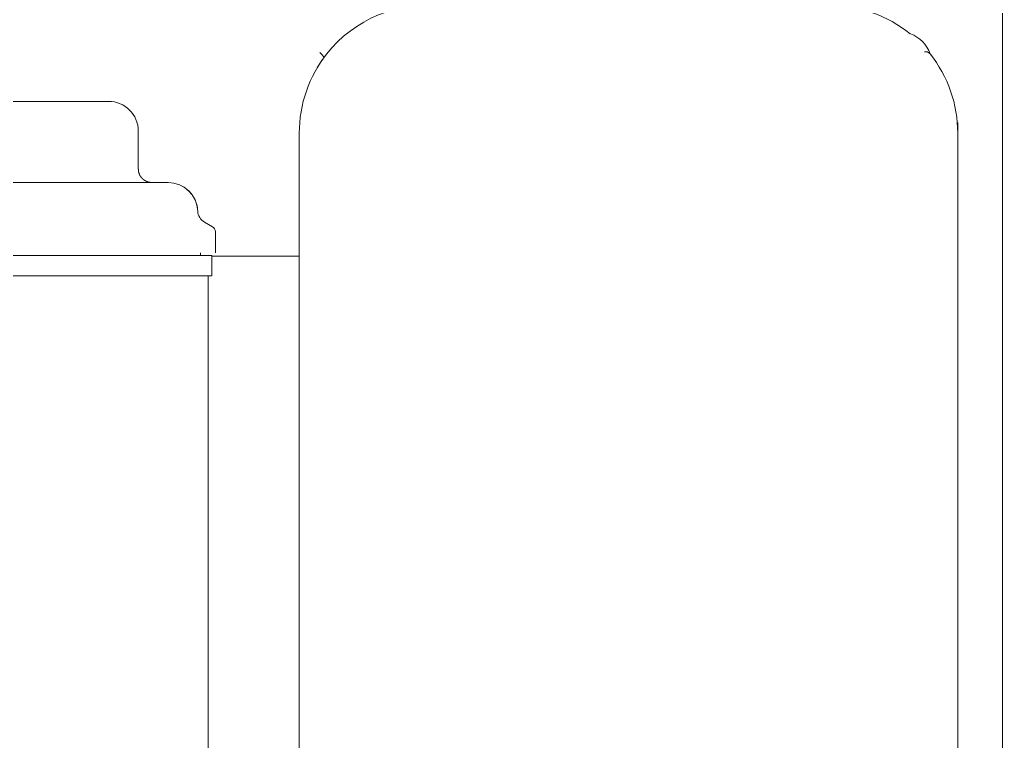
# Model space of a CAD drawing. Header units: millimetres. Extents: x 5194 to 16594, y 329 to 7592.
# Drawn here: x 10333.5 to 10696.9, y 3775.4 to 4042.4 of the extents above; entities that cross this region are included whole.
import ezdxf

# ---------------------------------------------------------------- set-up
doc = ezdxf.new("R2010")
doc.units = ezdxf.units.MM
doc.header["$MEASUREMENT"] = 0
doc.layers.add('PDF_Geometry', color=7, linetype='Continuous', true_color=0x231f20)

msp = doc.modelspace()

# ---------------------------------------------------------------- linework, layer by layer
at = {"layer": 'PDF_Geometry', "color": 0, "lineweight": 9}
for p, q in [((10696.89, 4340.16), (10696.89, 3770.17)), ((10696.89, 3770.17), (10696.89, 4307.17)), ((10310.41, 4012.18), (10366.39, 4012.18)), ((10680.4, 3747.92), (10680.4, 4004.32)), ((10377.39, 4001.18), (10377.39, 3987.17)), ((10436.9, 4000.43), (10436.9, 3953.23)), ((10377.39, 3987.18), (10377.39, 3987.16)), ((10377.39, 3987.16), (10377.39, 3987.13)), ((10377.39, 3987.13), (10377.39, 3987.11)), ((10377.39, 3987.11), (10377.39, 3987.09)), ((10377.39, 3987.09), (10377.41, 3987.07)), ((10377.41, 3987.07), (10377.41, 3987.04)), ((10377.41, 3987.04), (10377.41, 3987.02)), ((10377.41, 3987.02), (10377.41, 3987)), ((10377.41, 3987), (10377.41, 3986.98)), ((10377.41, 3986.84), (10377.41, 3986.82)), ((10377.41, 3986.82), (10377.41, 3986.8)), ((10377.41, 3986.8), (10377.43, 3986.8)), ((10377.43, 3986.8), (10377.43, 3986.77)), ((10377.43, 3986.5), (10377.43, 3986.48)), ((10377.43, 3986.48), (10377.45, 3986.48)), ((10377.45, 3986.48), (10377.45, 3986.46)), ((10377.45, 3986.46), (10377.45, 3986.44)), ((10377.45, 3986.44), (10377.45, 3986.41)), ((10377.45, 3986.41), (10377.45, 3986.39)), ((10377.45, 3986.39), (10377.45, 3986.37)), ((10377.45, 3986.37), (10377.48, 3986.37)), ((10377.48, 3986.37), (10377.48, 3986.35)), ((10377.48, 3986.19), (10377.48, 3986.17)), ((10377.48, 3986.17), (10377.5, 3986.17)), ((10377.5, 3986.17), (10377.5, 3986.14)), ((10377.5, 3986.14), (10377.5, 3986.12)), ((10377.5, 3986.12), (10377.52, 3986.1)), ((10377.52, 3986.1), (10377.52, 3986.08)), ((10377.52, 3986.08), (10377.52, 3986.05)), ((10377.52, 3986.05), (10377.52, 3986.03)), ((10377.52, 3986.03), (10377.52, 3986.01)), ((10377.52, 3986.01), (10377.52, 3985.99)), ((10377.52, 3985.99), (10377.52, 3985.96)), ((10377.52, 3985.96), (10377.52, 3985.94)), ((10377.52, 3985.94), (10377.57, 3985.94)), ((10377.57, 3985.94), (10377.57, 3985.92)), ((10377.57, 3985.92), (10377.57, 3985.9)), ((10377.57, 3985.9), (10377.57, 3985.87)), ((10377.57, 3985.87), (10377.57, 3985.85)), ((10377.57, 3985.85), (10377.57, 3985.83)), ((10377.57, 3985.83), (10377.59, 3985.81)), ((10377.59, 3985.81), (10377.59, 3985.78)), ((10377.59, 3985.78), (10377.61, 3985.76)), ((10377.61, 3985.76), (10377.61, 3985.74)), ((10377.61, 3985.74), (10377.61, 3985.72)), ((10377.61, 3985.72), (10377.61, 3985.69)), ((10377.61, 3985.69), (10377.61, 3985.67)), ((10377.61, 3985.67), (10377.63, 3985.67)), ((10377.63, 3985.67), (10377.63, 3985.65)), ((10377.63, 3985.65), (10377.63, 3985.63)), ((10377.63, 3985.63), (10377.66, 3985.63)), ((10377.66, 3985.63), (10377.66, 3985.6)), ((10377.66, 3985.6), (10377.66, 3985.58)), ((10377.66, 3985.58), (10377.66, 3985.56)), ((10377.66, 3985.56), (10377.66, 3985.54)), ((10377.66, 3985.54), (10377.68, 3985.51)), ((10377.68, 3985.51), (10377.68, 3985.49)), ((10377.68, 3985.49), (10377.7, 3985.49)), ((10377.7, 3985.49), (10377.7, 3985.47)), ((10377.7, 3985.47), (10377.7, 3985.45)), ((10377.7, 3985.45), (10377.7, 3985.42)), ((10377.7, 3985.42), (10377.7, 3985.4)), ((10377.7, 3985.4), (10377.75, 3985.4)), ((10377.75, 3985.4), (10377.75, 3985.38)), ((10377.75, 3985.38), (10377.75, 3985.36)), ((10377.75, 3985.36), (10377.75, 3985.33)), ((10377.75, 3985.33), (10377.77, 3985.31)), ((10377.77, 3985.31), (10377.79, 3985.29)), ((10377.79, 3985.29), (10377.79, 3985.27)), ((10377.79, 3985.27), (10377.79, 3985.24)), ((10377.79, 3985.24), (10377.79, 3985.22)), ((10377.79, 3985.22), (10377.81, 3985.2)), ((10377.81, 3985.2), (10377.81, 3985.18)), ((10377.81, 3985.18), (10377.84, 3985.18)), ((10377.84, 3985.18), (10377.84, 3985.15)), ((10377.84, 3985.15), (10377.84, 3985.13)), ((10377.84, 3985.13), (10377.86, 3985.11)), ((10377.86, 3985.11), (10377.86, 3985.09)), ((10377.86, 3985.09), (10377.86, 3985.06)), ((10377.86, 3985.06), (10377.86, 3985.04)), ((10377.86, 3985.04), (10377.86, 3985.02)), ((10377.86, 3985.02), (10377.9, 3985)), ((10377.9, 3985), (10377.9, 3984.97)), ((10377.9, 3984.97), (10377.9, 3984.95)), ((10377.9, 3984.95), (10377.9, 3984.93)), ((10377.9, 3984.93), (10377.9, 3984.91)), ((10377.9, 3984.91), (10377.95, 3984.88)), ((10377.95, 3984.88), (10377.95, 3984.86)), ((10377.95, 3984.86), (10377.95, 3984.84)), ((10377.95, 3984.84), (10377.97, 3984.84)), ((10377.97, 3984.84), (10377.97, 3984.82)), ((10377.97, 3984.82), (10377.99, 3984.82)), ((10377.99, 3984.82), (10377.99, 3984.79)), ((10377.99, 3984.79), (10377.99, 3984.77)), ((10377.99, 3984.77), (10377.99, 3984.75)), ((10377.99, 3984.75), (10378.02, 3984.75)), ((10378.02, 3984.75), (10378.04, 3984.73)), ((10378.04, 3984.73), (10378.04, 3984.7)), ((10378.04, 3984.7), (10378.04, 3984.68)), ((10378.04, 3984.68), (10378.06, 3984.66)), ((10378.06, 3984.66), (10378.06, 3984.64)), ((10378.06, 3984.64), (10378.08, 3984.64)), ((10378.08, 3984.64), (10378.08, 3984.61)), ((10378.08, 3984.61), (10378.08, 3984.59)), ((10378.08, 3984.59), (10378.13, 3984.59)), ((10378.13, 3984.59), (10378.13, 3984.57)), ((10378.13, 3984.57), (10378.13, 3984.55)), ((10378.13, 3984.55), (10378.15, 3984.52)), ((10378.15, 3984.52), (10378.17, 3984.5)), ((10378.17, 3984.5), (10378.17, 3984.48)), ((10378.17, 3984.48), (10378.17, 3984.46)), ((10378.17, 3984.46), (10378.2, 3984.46)), ((10378.2, 3984.46), (10378.2, 3984.44)), ((10378.2, 3984.44), (10378.22, 3984.41)), ((10378.22, 3984.41), (10378.22, 3984.39)), ((10378.22, 3984.39), (10378.24, 3984.39)), ((10378.24, 3984.39), (10378.24, 3984.37)), ((10378.24, 3984.37), (10378.26, 3984.37)), ((10378.26, 3984.37), (10378.26, 3984.35)), ((10378.26, 3984.35), (10378.26, 3984.32)), ((10378.26, 3984.32), (10378.31, 3984.32)), ((10378.31, 3984.32), (10378.31, 3984.3)), ((10378.31, 3984.3), (10378.31, 3984.28)), ((10378.31, 3984.28), (10378.33, 3984.26)), ((10378.33, 3984.26), (10378.35, 3984.26)), ((10378.35, 3984.26), (10378.35, 3984.23)), ((10378.35, 3984.23), (10378.35, 3984.21)), ((10378.35, 3984.21), (10378.38, 3984.21)), ((10378.38, 3984.21), (10378.4, 3984.19)), ((10378.4, 3984.19), (10378.4, 3984.17)), ((10378.4, 3984.17), (10378.4, 3984.14)), ((10378.4, 3984.14), (10378.42, 3984.14)), ((10378.42, 3984.14), (10378.44, 3984.12)), ((10378.44, 3984.12), (10378.44, 3984.1)), ((10378.44, 3984.1), (10378.44, 3984.08)), ((10378.44, 3984.08), (10378.49, 3984.08)), ((10378.49, 3984.08), (10378.49, 3984.05)), ((10378.49, 3984.05), (10378.49, 3984.03)), ((10378.49, 3984.03), (10378.51, 3984.03)), ((10378.51, 3984.03), (10378.53, 3984.03)), ((10378.53, 3984.03), (10378.53, 3984.01)), ((10378.53, 3984.01), (10378.53, 3983.99)), ((10378.53, 3983.99), (10378.56, 3983.96)), ((10378.56, 3983.96), (10378.58, 3983.96)), ((10378.58, 3983.96), (10378.58, 3983.94)), ((10378.58, 3983.94), (10378.6, 3983.92)), ((10378.6, 3983.92), (10378.6, 3983.9)), ((10378.6, 3983.9), (10378.62, 3983.9)), ((10378.62, 3983.9), (10378.67, 3983.87)), ((10378.67, 3983.87), (10378.67, 3983.85)), ((10378.67, 3983.85), (10378.69, 3983.83)), ((10378.69, 3983.83), (10378.71, 3983.83)), ((10378.71, 3983.83), (10378.71, 3983.81)), ((10378.71, 3983.81), (10378.74, 3983.78)), ((10378.74, 3983.78), (10378.74, 3983.76)), ((10378.74, 3983.76), (10378.76, 3983.76)), ((10378.76, 3983.76), (10378.76, 3983.74)), ((10378.76, 3983.74), (10378.78, 3983.72)), ((10378.78, 3983.72), (10378.8, 3983.72)), ((10378.8, 3983.72), (10378.8, 3983.69)), ((10378.8, 3983.69), (10378.83, 3983.67)), ((10378.83, 3983.67), (10378.83, 3983.65)), ((10378.83, 3983.65), (10378.85, 3983.65)), ((10378.85, 3983.65), (10378.87, 3983.63)), ((10378.87, 3983.63), (10378.87, 3983.6)), ((10378.87, 3983.6), (10378.89, 3983.6)), ((10378.89, 3983.6), (10378.92, 3983.58)), ((10378.92, 3983.58), (10378.92, 3983.56)), ((10378.92, 3983.56), (10378.94, 3983.54)), ((10378.94, 3983.54), (10378.96, 3983.54)), ((10378.96, 3983.54), (10378.96, 3983.51)), ((10378.96, 3983.51), (10379.01, 3983.51)), ((10379.01, 3983.51), (10379.01, 3983.49)), ((10379.01, 3983.49), (10379.01, 3983.47)), ((10379.01, 3983.47), (10379.05, 3983.47)), ((10379.05, 3983.47), (10379.05, 3983.45)), ((10379.05, 3983.45), (10379.07, 3983.42)), ((10379.07, 3983.42), (10379.1, 3983.42)), ((10379.1, 3983.42), (10379.1, 3983.4)), ((10379.1, 3983.4), (10379.12, 3983.4)), ((10379.12, 3983.4), (10379.14, 3983.38)), ((10379.14, 3983.38), (10379.19, 3983.36)), ((10379.19, 3983.36), (10379.19, 3983.33)), ((10379.19, 3983.33), (10379.23, 3983.31)), ((10379.23, 3983.31), (10379.25, 3983.29)), ((10379.25, 3983.29), (10379.28, 3983.29)), ((10379.28, 3983.29), (10379.28, 3983.27)), ((10379.28, 3983.27), (10379.3, 3983.24)), ((10379.3, 3983.24), (10379.32, 3983.24)), ((10379.32, 3983.24), (10379.32, 3983.22)), ((10379.32, 3983.22), (10379.34, 3983.22)), ((10379.34, 3983.22), (10379.37, 3983.2)), ((10379.37, 3983.2), (10379.41, 3983.18)), ((10379.41, 3983.18), (10379.41, 3983.15)), ((10379.41, 3983.15), (10379.43, 3983.15)), ((10379.43, 3983.15), (10379.46, 3983.15)), ((10379.46, 3983.15), (10379.46, 3983.13)), ((10379.46, 3983.13), (10379.48, 3983.11)), ((10379.48, 3983.11), (10379.5, 3983.11)), ((10379.5, 3983.11), (10379.52, 3983.09)), ((10379.52, 3983.09), (10379.54, 3983.06)), ((10379.54, 3983.06), (10379.54, 3983.04)), ((10379.54, 3983.04), (10379.59, 3983.04)), ((10379.59, 3983.04), (10379.61, 3983.04)), ((10379.61, 3983.04), (10379.63, 3983.02)), ((10379.63, 3983.02), (10379.63, 3983)), ((10379.63, 3983), (10379.66, 3983)), ((10379.66, 3983), (10379.66, 3982.97)), ((10379.66, 3982.97), (10379.68, 3982.97)), ((10379.68, 3982.97), (10379.7, 3982.97)), ((10379.7, 3982.97), (10379.72, 3982.95)), ((10379.72, 3982.95), (10379.75, 3982.95)), ((10379.75, 3982.95), (10379.75, 3982.93)), ((10379.75, 3982.93), (10379.77, 3982.93)), ((10379.77, 3982.93), (10379.79, 3982.91)), ((10379.79, 3982.91), (10379.81, 3982.91)), ((10379.81, 3982.91), (10379.81, 3982.88)), ((10379.81, 3982.88), (10379.84, 3982.88)), ((10379.84, 3982.88), (10379.84, 3982.86)), ((10379.84, 3982.86), (10379.86, 3982.86)), ((10379.86, 3982.86), (10379.88, 3982.84)), ((10379.88, 3982.84), (10379.93, 3982.84)), ((10379.93, 3982.84), (10379.95, 3982.82)), ((10379.95, 3982.82), (10379.97, 3982.79)), ((10379.97, 3982.79), (10379.99, 3982.79)), ((10379.99, 3982.79), (10380.02, 3982.79)), ((10380.02, 3982.79), (10380.02, 3982.77)), ((10380.02, 3982.77), (10380.04, 3982.77)), ((10380.04, 3982.77), (10380.06, 3982.75)), ((10380.06, 3982.75), (10380.11, 3982.73)), ((10380.11, 3982.73), (10380.15, 3982.73)), ((10380.15, 3982.73), (10380.15, 3982.7)), ((10380.15, 3982.7), (10380.17, 3982.7)), ((10380.17, 3982.7), (10380.2, 3982.68)), ((10380.2, 3982.68), (10380.22, 3982.66)), ((10380.22, 3982.66), (10380.24, 3982.66)), ((10380.24, 3982.66), (10380.29, 3982.66)), ((10380.29, 3982.66), (10380.29, 3982.64)), ((10380.29, 3982.64), (10380.33, 3982.64)), ((10380.33, 3982.64), (10380.33, 3982.61)), ((10380.33, 3982.61), (10380.35, 3982.61)), ((10380.35, 3982.61), (10380.38, 3982.61)), ((10380.38, 3982.61), (10380.38, 3982.59)), ((10380.38, 3982.59), (10380.4, 3982.59)), ((10380.4, 3982.59), (10380.42, 3982.59)), ((10380.42, 3982.59), (10380.42, 3982.57)), ((10380.42, 3982.57), (10380.44, 3982.57)), ((10380.44, 3982.57), (10380.47, 3982.55)), ((10380.47, 3982.55), (10380.51, 3982.55)), ((10380.51, 3982.55), (10380.53, 3982.55)), ((10380.53, 3982.55), (10380.56, 3982.52)), ((10380.56, 3982.52), (10380.58, 3982.5)), ((10380.58, 3982.5), (10380.6, 3982.5)), ((10380.6, 3982.5), (10380.62, 3982.5)), ((10380.62, 3982.5), (10380.65, 3982.5)), ((10380.65, 3982.5), (10380.65, 3982.48)), ((10388.38, 3982.17), (10316.53, 3982.17)), ((10380.65, 3982.48), (10380.67, 3982.48)), ((10380.67, 3982.48), (10380.69, 3982.48)), ((10380.69, 3982.48), (10380.71, 3982.48)), ((10380.71, 3982.48), (10380.74, 3982.46)), ((10380.74, 3982.46), (10380.76, 3982.46)), ((10380.76, 3982.46), (10380.78, 3982.46)), ((10380.78, 3982.46), (10380.78, 3982.43)), ((10380.78, 3982.43), (10380.8, 3982.43)), ((10380.8, 3982.43), (10380.8, 3982.41)), ((10380.8, 3982.41), (10380.85, 3982.41)), ((10380.85, 3982.41), (10380.87, 3982.41)), ((10380.87, 3982.41), (10380.89, 3982.41)), ((10380.89, 3982.41), (10380.92, 3982.41)), ((10380.92, 3982.41), (10380.94, 3982.39)), ((10380.94, 3982.39), (10380.96, 3982.39)), ((10380.96, 3982.39), (10380.98, 3982.39)), ((10380.98, 3982.39), (10380.98, 3982.37)), ((10380.98, 3982.37), (10381.03, 3982.37)), ((10381.03, 3982.37), (10381.05, 3982.34)), ((10381.05, 3982.34), (10381.07, 3982.34)), ((10381.07, 3982.34), (10381.1, 3982.34)), ((10381.1, 3982.34), (10381.12, 3982.34)), ((10381.12, 3982.34), (10381.14, 3982.34)), ((10381.14, 3982.34), (10381.16, 3982.32)), ((10381.16, 3982.32), (10381.21, 3982.32)), ((10381.21, 3982.32), (10381.23, 3982.32)), ((10381.23, 3982.32), (10381.25, 3982.3)), ((10381.25, 3982.3), (10381.28, 3982.3)), ((10381.28, 3982.3), (10381.3, 3982.3)), ((10381.3, 3982.3), (10381.32, 3982.3)), ((10381.32, 3982.3), (10381.34, 3982.3)), ((10381.34, 3982.3), (10381.39, 3982.3)), ((10381.39, 3982.3), (10381.39, 3982.28)), ((10381.39, 3982.28), (10381.43, 3982.28)), ((10381.43, 3982.28), (10381.46, 3982.28)), ((10381.46, 3982.28), (10381.48, 3982.25)), ((10381.48, 3982.25), (10381.5, 3982.25)), ((10381.5, 3982.25), (10381.52, 3982.25)), ((10381.52, 3982.25), (10381.57, 3982.25)), ((10381.57, 3982.25), (10381.57, 3982.23)), ((10381.57, 3982.23), (10381.61, 3982.23)), ((10381.79, 3982.23), (10381.82, 3982.23)), ((10381.82, 3982.23), (10381.82, 3982.21)), ((10381.82, 3982.21), (10381.84, 3982.21)), ((10381.84, 3982.21), (10381.86, 3982.21)), ((10381.86, 3982.21), (10381.88, 3982.21)), ((10381.88, 3982.21), (10381.91, 3982.21)), ((10381.91, 3982.21), (10381.95, 3982.21)), ((10381.95, 3982.21), (10381.97, 3982.21)), ((10381.97, 3982.21), (10382, 3982.21)), ((10382, 3982.21), (10382.02, 3982.19)), ((10382.02, 3982.19), (10382.04, 3982.19)), ((10382.04, 3982.19), (10382.06, 3982.19)), ((10382.06, 3982.19), (10382.09, 3982.19)), ((10382.09, 3982.19), (10382.13, 3982.19)), ((10382.36, 3982.16), (10382.38, 3982.16)), ((10382.38, 3982.16), (10382.4, 3982.16)), ((10404.88, 3965.74), (10401.89, 3967.5)), ((10405.89, 3956.18), (10405.89, 3964.03)), ((10436.9, 3960.67), (10436.9, 3868.19)), ((10404.64, 3955.18), (10294.15, 3955.18)), ((10400.4, 3956.18), (10400.4, 3955.19)), ((10436.9, 3954.93), (10404.63, 3954.93)), ((10404.64, 3955.18), (10404.64, 3947.67)), ((10294.15, 3947.67), (10404.64, 3947.67)), ((10403.24, 3947.67), (10403.24, 3703.14)), ((10436.9, 3871.49), (10436.9, 3747.91))]:
    msp.add_line(p, q, dxfattribs=at)
for centre, major_axis, start_param, end_param in [((10484.16, 4000.38), (-33.45, 33.45), -0.784448, 0.24989), ((10633.08, 4000.33), (-33.48, 33.48), -1.465589, -0.786644), ((10658.99, 4026.01), (-8.34, 8.34), 4.25241, 5.162585), ((10484.1, 4000.44), (-33.37, 33.37), 0.114314, 0.785494), ((10441.67, 4026.25), (3.46, 3.46), 5.942616, 6.437627), ((10633.17, 4000.42), (33.4, 33.4), 5.497978, 6.168555), ((10366.39, 4001.18), (-7.78, 7.78), 3.927167, 5.497611), ((10388.36, 3971.13), (7.8, 7.8), 5.527529, 7.066573), ((10388.39, 3971.15), (7.79, 7.79), 5.54025, 7.067868), ((10404.29, 3971.77), (-3.47, 3.47), 0.8173, 1.844593), ((10403.97, 3964.05), (-1.36, 1.36), 3.916797, 5.001929)]:
    msp.add_ellipse(centre, major_axis=major_axis, ratio=1, start_param=start_param, end_param=end_param, dxfattribs=at)
for points in [[(10670.16, 4029.78), (10669.67, 4030.39), (10668.88, 4030.68), (10668.14, 4030.5)], [(10377.41, 3986.98), (10377.41, 3986.93), (10377.41, 3986.89), (10377.41, 3986.84)], [(10377.43, 3986.77), (10377.43, 3986.68), (10377.43, 3986.59), (10377.43, 3986.5)], [(10377.48, 3986.35), (10377.48, 3986.3), (10377.48, 3986.23), (10377.48, 3986.19)], [(10380.42, 3982.58), (10380.69, 3982.46), (10380.93, 3982.37), (10381.23, 3982.33)], [(10381.61, 3982.23), (10381.68, 3982.23), (10381.73, 3982.23), (10381.79, 3982.23)], [(10382.13, 3982.19), (10382.29, 3982.19), (10382.24, 3982.16), (10382.36, 3982.16)]]:
    msp.add_open_spline(points, degree=3, dxfattribs=at)

doc.saveas('drawing.dxf')
